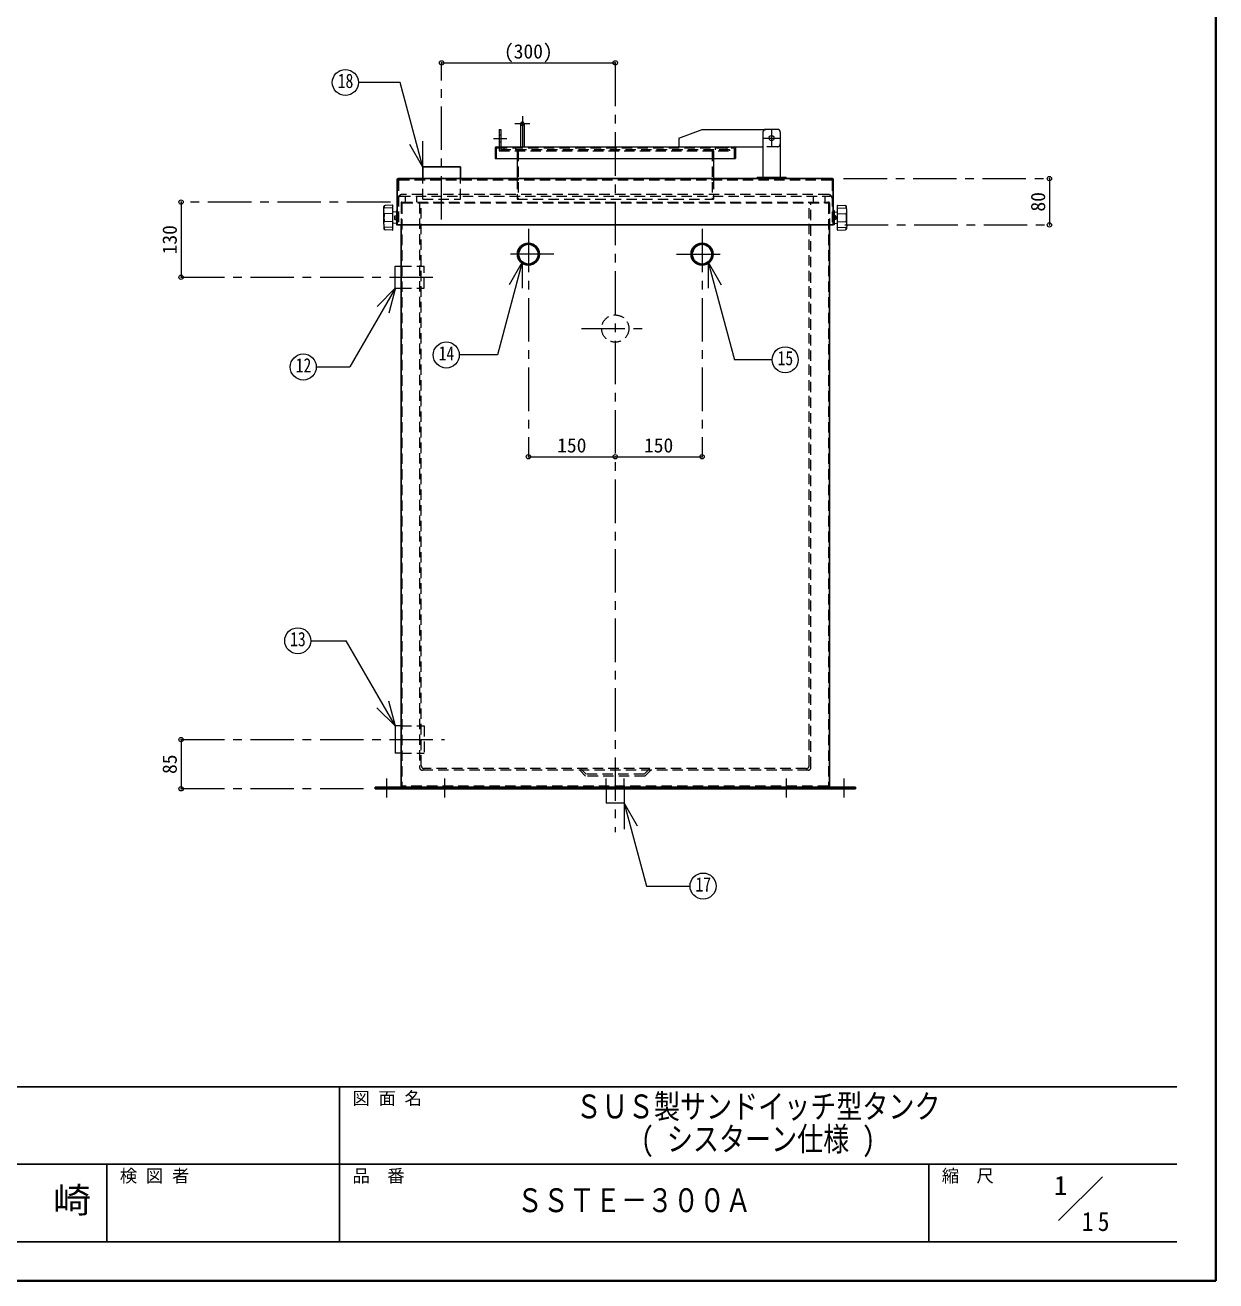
# Model space of a CAD drawing. Units: millimetres at full size, sheet at 1:15. Extents: x -3184 to 2891, y -2037 to 2178.
# Drawn here: x 834 to 2891, y -2037 to 132 of the extents above; entities that cross this region are included whole.
import ezdxf
from ezdxf.enums import TextEntityAlignment as Align

# ---------------------------------------------------------------- set-up
doc = ezdxf.new("R2010")
doc.units = ezdxf.units.MM
doc.header["$LTSCALE"] = 15
doc.header["$PDMODE"] = 32
doc.header["$PDSIZE"] = 7.5
doc.linetypes.add('CHAIN1', pattern=[8, 5, -1, 1, -1])
doc.linetypes.add('DASHED1', pattern=[1.8, 1.2, -0.6])
doc.layers.add('0-0', color=7, linetype='Continuous', lineweight=18)
doc.styles.add('ＭＳ ゴシック', font='')
doc.styles.get('ＭＳ ゴシック').set_extended_font_data('MS Gothic')

msp = doc.modelspace()

# ---------------------------------------------------------------- linework, layer by layer
at = {"layer": '0-0', "color": 1, "lineweight": 40}
for q in [(2890.8, 2177.87), (-3184.2, -2037.13)]:
    msp.add_line((2890.8, -2037.13), q, dxfattribs=at)
at = {"layer": '0-0', "color": 4, "lineweight": 9}
for p, q in [((1553.3, 66.87), (1853.3, 66.87)), ((1963.3, -63.13), (2003.3, -48.13)), ((1963.3, -63.13), (1963.3, -78.13)), ((2003.3, -48.13), (2113.3, -48.13)), ((2058.8, -78.13), (2108.3, -78.13)), ((1683.8, -98.13), (1683.8, -133.13)), ((2022.8, -98.13), (2022.8, -133.13)), ((2603.3, -133.13), (2603.3, -213.13)), ((1103.3, -173.63), (1103.3, -303.63)), ((1703.3, -613.63), (1853.3, -613.63)), ((1853.3, -613.63), (2003.3, -613.63)), ((1103.3, -1102.13), (1103.3, -1187.13))]:
    msp.add_line(p, q, dxfattribs=at)
at = {"layer": '0-0', "color": 4, "linetype": 'CHAIN1', "lineweight": 9}
for p, q in [((1553.3, -203.63), (1553.3, 66.87)), ((1853.3, 66.87), (1853.3, -1262.13)), ((1679.8, -38.13), (1705.8, -38.13)), ((1692.8, -25.13), (1692.8, -78.13)), ((1665.8, -64.13), (1642.8, -64.13)), ((2109.8, -63.13), (2136.8, -63.13)), ((2123.3, -49.63), (2123.3, -76.63)), ((2247.8, -133.13), (2603.3, -133.13)), ((1464.8, -173.63), (1103.3, -173.63)), ((2249.8, -213.13), (2603.3, -213.13)), ((1703.3, -219.63), (1703.3, -613.63)), ((2003.3, -219.63), (2003.3, -613.63)), ((1747.3, -263.63), (1659.3, -263.63)), ((1959.3, -263.63), (2047.3, -263.63)), ((1103.3, -303.63), (1548.3, -303.63)), ((1794.8, -392.13), (1911.8, -392.13)), ((1103.3, -1102.13), (1558.3, -1102.13)), ((1458.3, -1169.13), (1458.3, -1202.13)), ((1558.3, -1169.13), (1558.3, -1202.13)), ((2148.3, -1169.13), (2148.3, -1202.13)), ((2248.3, -1169.13), (2248.3, -1202.13)), ((1418.3, -1187.13), (1103.3, -1187.13))]:
    msp.add_line(p, q, dxfattribs=at)
at = {"layer": '0-0'}
for p, q in [((1481.97, 32.89), (1409.59, 32.89)), ((1521.1, -113.16), (1481.97, 32.89)), ((1689.8, -38.13), (1689.8, -78.13)), ((1695.8, -38.13), (1695.8, -78.13)), ((1652.8, -48.13), (1652.8, -78.13)), ((2108.3, -53.13), (2108.3, -131.13)), ((2133.3, -48.13), (2113.3, -48.13)), ((2138.3, -53.13), (2138.3, -131.13)), ((1521.1, -113.16), (1498.6, -74.19)), ((1521.1, -113.16), (1521.1, -68.16)), ((1645.8, -80.13), (1645.8, -98.13)), ((1647.8, -78.13), (2058.8, -78.13)), ((2060.8, -80.13), (2060.8, -98.13)), ((1645.8, -98.13), (2060.8, -98.13)), ((1453.3, -211.87), (1453.3, -189.39)), ((1453.31, -188.87), (1453.7, -181.48)), ((1469.3, -183.7), (1454.75, -184.18)), ((1469.3, -193.78), (1454.75, -193.29)), ((1468.78, -179.17), (1455.63, -179.59)), ((1469.3, -221.59), (1469.3, -179.67)), ((1474.84, -191.09), (1469.3, -190.63)), ((1475.3, -188.13), (1476.8, -188.13)), ((1475.3, -188.13), (1475.3, -213.13)), ((2231.3, -188.13), (2229.8, -188.13)), ((2231.76, -191.09), (2237.3, -190.63)), ((2237.3, -221.59), (2237.3, -179.67)), ((2237.3, -183.7), (2251.85, -184.18)), ((2237.3, -193.78), (2251.85, -193.29)), ((2237.81, -179.17), (2250.96, -179.59)), ((2253.28, -188.87), (2252.89, -181.48)), ((2253.3, -211.87), (2253.3, -189.39)), ((1453.31, -212.39), (1453.7, -219.78)), ((1469.3, -207.48), (1454.75, -207.97)), ((1474.84, -210.17), (1469.3, -210.63)), ((1472.05, -198.28), (1472.05, -202.98)), ((1472.67, -197.63), (1475.3, -197.63)), ((1472.67, -200.63), (1475.3, -200.63)), ((1472.67, -203.63), (1475.3, -203.63)), ((1475.3, -213.13), (1476.8, -213.13)), ((2233.92, -197.63), (2231.3, -197.63)), ((2233.92, -200.63), (2231.3, -200.63)), ((2233.92, -203.63), (2231.3, -203.63)), ((2231.76, -210.17), (2237.3, -210.63)), ((2234.55, -198.28), (2234.55, -202.98)), ((2237.3, -207.48), (2251.85, -207.97)), ((2253.28, -212.39), (2252.89, -219.78)), ((1469.3, -217.56), (1454.75, -217.08)), ((1468.78, -222.09), (1455.63, -221.67)), ((2237.3, -217.56), (2251.85, -217.08)), ((2237.81, -222.09), (2250.96, -221.67)), ((1692.74, -277.38), (1649.76, -437.78)), ((1692.74, -277.38), (1670.24, -316.35)), ((1692.74, -277.38), (1692.74, -322.38)), ((2013.86, -277.38), (2013.86, -322.38)), ((2013.86, -277.38), (2036.36, -316.35)), ((2013.86, -277.38), (2059.05, -446.03)), ((1473.83, -321.97), (1395, -458.52)), ((1473.83, -321.97), (1442.01, -353.79)), ((1473.83, -321.97), (1462.19, -365.44)), ((1473.3, -322.63), (1483.3, -322.63)), ((1649.76, -437.78), (1583.97, -437.78)), ((2124.37, -446.03), (2059.05, -446.03)), ((1336.92, -458.52), (1395, -458.52)), ((1327.33, -931.45), (1388.29, -931.45)), ((1473.56, -1079.14), (1388.29, -931.45)), ((1473.56, -1079.14), (1461.92, -1035.67)), ((1473.56, -1079.14), (1441.74, -1047.32)), ((1473.3, -1078.63), (1473.3, -1125.63)), ((1483.3, -1078.63), (1473.3, -1078.63)), ((1483.3, -1125.63), (1473.3, -1125.63)), ((1837.8, -1187.13), (1837.8, -1212.13)), ((1868.8, -1187.13), (1868.8, -1212.13)), ((1868.8, -1212.13), (1837.8, -1212.13)), ((1868.69, -1211.95), (1891.19, -1250.92)), ((1868.69, -1211.95), (1868.69, -1256.95)), ((2618.97, -1932.89), (2694.73, -1857.13))]:
    msp.add_line(p, q, dxfattribs=at)
at = {"layer": '0-0', "color": 4, "linetype": 'DASHED1', "lineweight": 9}
for p, q in [((1655.8, -58.13), (1652.8, -58.13)), ((1647.8, -81.13), (1647.8, -98.13)), ((1648.8, -80.13), (2057.8, -80.13)), ((1649.55, -78.13), (1649.55, -80.13)), ((1655.8, -70.13), (1652.8, -70.13)), ((1652.8, -78.13), (1652.8, -85.13)), ((1652.8, -85.13), (2050.8, -85.13)), ((1655.8, -78.13), (1655.8, -85.13)), ((2050.8, -83.13), (1655.8, -83.13)), ((1659.05, -78.13), (1659.05, -80.13)), ((1660.8, -80.13), (1660.8, -83.13)), ((1680.8, -80.13), (1680.8, -83.13)), ((1683.8, -86.13), (1683.8, -98.13)), ((1685.8, -85.13), (1685.8, -168.63)), ((2020.8, -85.13), (2020.8, -168.63)), ((2022.8, -86.13), (2022.8, -98.13)), ((2025.8, -80.13), (2025.8, -83.13)), ((2045.8, -80.13), (2045.8, -83.13)), ((2047.55, -78.13), (2047.55, -80.13)), ((2050.8, -83.13), (2050.8, -85.13)), ((2057.05, -78.13), (2057.05, -80.13)), ((2058.8, -81.13), (2058.8, -98.13)), ((2133.3, -78.13), (2108.3, -78.13)), ((1683.8, -133.13), (1683.8, -168.63)), ((2022.8, -133.13), (2022.8, -168.63)), ((1510.8, -173.63), (1510.8, -163.63)), ((1683.8, -168.63), (2022.8, -168.63)), ((2195.8, -173.63), (2195.8, -163.63)), ((1483.3, -284.63), (1523.3, -284.63)), ((1523.3, -322.63), (1523.3, -284.63)), ((1483.3, -322.63), (1523.3, -322.63)), ((1483.3, -1078.63), (1523.3, -1078.63)), ((1523.3, -1078.63), (1523.3, -1125.63)), ((1483.3, -1125.63), (1523.3, -1125.63)), ((1792.06, -1155.13), (1802.06, -1165.13)), ((1793.3, -1152.13), (1803.3, -1162.13)), ((1903.3, -1162.13), (1803.3, -1162.13)), ((1837.8, -1187.13), (1837.8, -1162.13)), ((1868.8, -1187.13), (1868.8, -1162.13)), ((1913.3, -1152.13), (1903.3, -1162.13)), ((1451.3, -1184.13), (1451.3, -1187.13)), ((1465.3, -1184.13), (1465.3, -1187.13)), ((2241.3, -1184.13), (2241.3, -1187.13)), ((2255.3, -1184.13), (2255.3, -1187.13))]:
    msp.add_line(p, q, dxfattribs=at)
at = {"layer": '0-0', "color": 5, "lineweight": 25}
for p, q in [((1520.8, -112.63), (1585.8, -112.63)), ((1520.8, -133.13), (1520.8, -112.63)), ((1585.8, -133.13), (1585.8, -112.63)), ((1476.8, -135.13), (1476.8, -213.13)), ((1478.8, -133.13), (2227.8, -133.13)), ((2148.3, -131.13), (2098.3, -131.13)), ((2098.3, -131.13), (2098.3, -133.13)), ((2148.3, -131.13), (2148.3, -133.13)), ((2229.8, -135.13), (2229.8, -213.13)), ((1476.8, -213.13), (2229.8, -213.13)), ((1483.3, -213.13), (1483.3, -1182.63)), ((2223.3, -1182.63), (2223.3, -213.13)), ((1438.3, -1184.13), (1438.3, -1187.13)), ((2268.3, -1184.13), (1438.3, -1184.13)), ((2268.3, -1187.13), (1438.3, -1187.13)), ((2268.3, -1184.13), (2268.3, -1187.13))]:
    msp.add_line(p, q, dxfattribs=at)
at = {"layer": '0-0', "linetype": 'DASHED1'}
for p, q in [((1478.8, -136.13), (1478.8, -213.13)), ((1479.8, -135.13), (2226.8, -135.13)), ((1520.8, -168.63), (1520.8, -133.13)), ((2227.8, -136.13), (2227.8, -213.13)), ((1481.8, -163.63), (2224.8, -163.63)), ((2221.8, -160.63), (1484.8, -160.63)), ((1490.8, -173.63), (1490.8, -163.63)), ((2215.8, -173.63), (2215.8, -163.63)), ((1483.3, -175.13), (1483.3, -213.13)), ((1484.8, -173.63), (2221.8, -173.63)), ((1484.8, -175.88), (1484.8, -1181.88)), ((1485.55, -175.13), (2221.05, -175.13)), ((1515.3, -175.13), (1515.3, -1150.13)), ((1518.3, -1147.13), (1518.3, -173.63)), ((2188.3, -1147.13), (2188.3, -173.63)), ((2191.3, -1150.13), (2191.3, -175.13)), ((2221.8, -175.88), (2221.8, -1181.88)), ((2223.3, -175.13), (2223.3, -213.13)), ((2186.3, -1155.13), (1520.3, -1155.13)), ((2183.3, -1152.13), (1523.3, -1152.13)), ((2221.05, -1182.63), (1485.55, -1182.63)), ((1503.3, -1182.63), (1503.3, -1184.13)), ((1551.3, -1184.13), (1551.3, -1187.13)), ((1565.3, -1184.13), (1565.3, -1187.13)), ((2141.3, -1184.13), (2141.3, -1187.13)), ((2155.3, -1184.13), (2155.3, -1187.13)), ((2203.3, -1182.63), (2203.3, -1184.13))]:
    msp.add_line(p, q, dxfattribs=at)
at = {"layer": '0-0', "color": 6, "lineweight": 25}
for p, q in [((-3116.7, -1701.77), (2823.3, -1701.77)), ((1376.87, -1969.63), (1376.87, -1701.77)), ((2823.3, -1835.7), (-230.27, -1835.7)), ((975.08, -1969.63), (975.08, -1835.7)), ((2394.73, -1969.63), (2394.73, -1835.7)), ((2823.3, -1969.63), (-3116.7, -1969.63))]:
    msp.add_line(p, q, dxfattribs=at)
at = {"layer": '0-0'}
for points in [[(1652.8, -48.13), (1655.8, -48.13), (1655.8, -78.13)], [(2231.3, -188.13), (2231.3, -213.13), (2229.8, -213.13)], [(1473.3, -322.63), (1473.3, -284.63), (1483.3, -284.63)], [(1868.69, -1211.95), (1907.06, -1355.15), (1982.51, -1355.15)]]:
    msp.add_lwpolyline(points, dxfattribs=at)
at = {"layer": '0-0', "linetype": 'DASHED1'}
msp.add_lwpolyline([(1520.8, -168.63), (1585.8, -168.63), (1585.8, -133.13)], dxfattribs=at)
at = {"layer": '0-0', "color": 4, "linetype": 'DASHED1', "lineweight": 9}
msp.add_lwpolyline([(1914.54, -1155.13), (1904.54, -1165.13), (1802.06, -1165.13)], dxfattribs=at)
at = {"layer": '0-0'}
for centre, radius in [((1387.09, 32.89), 22.5), ((2123.3, -63.13), 4.5), ((1561.47, -437.78), 22.5), ((2146.87, -446.03), 22.5), ((1314.42, -458.52), 22.5), ((1304.83, -931.45), 22.5), ((2005.01, -1355.15), 22.5)]:
    msp.add_circle(centre, radius, dxfattribs=at)
at = {"layer": '0-0', "color": 5, "lineweight": 25}
for centre, radius in [((1703.3, -263.63), 19), ((1703.3, -263.63), 17), ((2003.3, -263.63), 19), ((2003.3, -263.63), 17)]:
    msp.add_circle(centre, radius, dxfattribs=at)
at = {"layer": '0-0', "color": 4, "linetype": 'DASHED1', "lineweight": 9}
msp.add_circle((1853.3, -392.13), 23.5, dxfattribs=at)
at = {"layer": '0-0'}
for centre, radius, start, end in [((1692.8, -38.13), 3, 0, 180), ((2113.3, -53.13), 5, 90, 180), ((2133.3, -53.13), 5, 0, 90), ((1647.8, -80.13), 2, 90, 180), ((2058.8, -80.13), 2, 0, 90), ((1463.3, -189.39), 10, 176.98087, 180), ((1455.7, -181.59), 2, 91.84585, 176.98087), ((1508.13, -200.63), 54.34, 172.70127, 187.29873), ((1454.73, -193.79), 0.5, 88.09085, 172.70127), ((1456.37, -181.13), 2.07, 141.26695, 176.97243), ((1464.26, -181.21), 9.96, 178.90936, 197.37998), ((1468.8, -179.67), 0.5, 0, 91.84585), ((1474.8, -191.59), 0.5, 0, 85.23636), ((2231.8, -191.59), 0.5, 94.76364, 180), ((2237.8, -179.67), 0.5, 88.15415, 180), ((2250.9, -181.59), 2, 3.01913, 88.15415), ((2242.34, -181.21), 9.96, 342.62002, 1.09064), ((2251.86, -193.79), 0.5, 7.29873, 91.90915), ((2250.23, -181.13), 2.07, 3.02757, 38.73305), ((2198.46, -200.63), 54.34, 352.70127, 7.29873), ((2243.3, -189.39), 10, 0, 3.01913), ((1463.3, -211.87), 10, 180, 183.01913), ((1454.73, -207.47), 0.5, 187.29873, 271.90915), ((1474.15, -199.13), 2.11, 134.62454, 225.37546), ((1473.61, -199.16), 1.79, 121.62812, 150.75937), ((1474.15, -202.13), 2.11, 134.62454, 225.37546), ((1473.61, -202.1), 1.79, 209.24063, 238.37188), ((1474.8, -209.67), 0.5, 274.76364, 0), ((2231.8, -209.67), 0.5, 180, 265.23636), ((2232.98, -199.16), 1.79, 29.24063, 58.37188), ((2232.44, -199.13), 2.11, 314.62454, 45.37546), ((2232.44, -202.13), 2.11, 314.62454, 45.37546), ((2232.98, -202.1), 1.79, 301.62812, 330.75937), ((2251.86, -207.47), 0.5, 268.09085, 352.70127), ((2243.3, -211.87), 10, 356.98087, 0), ((1455.7, -219.67), 2, 183.01913, 268.15415), ((1464.26, -220.05), 9.96, 162.62002, 181.09064), ((1456.37, -220.13), 2.07, 183.02757, 218.73305), ((1468.8, -221.59), 0.5, 268.15415, 0), ((2237.8, -221.59), 0.5, 180, 271.84585), ((2250.9, -219.67), 2, 271.84585, 356.98087), ((2242.34, -220.05), 9.96, 358.90936, 17.37998), ((2250.23, -220.13), 2.07, 321.26695, 356.97243)]:
    msp.add_arc(centre, radius, start, end, dxfattribs=at)
at = {"layer": '0-0', "color": 4, "linetype": 'DASHED1', "lineweight": 9}
for centre, radius, start, end in [((1692.8, -38.13), 3, 180, 0), ((1648.8, -81.13), 1, 90, 180), ((1682.8, -86.13), 1, 0, 90), ((1683.8, -85.13), 2, 0, 90), ((2022.8, -85.13), 2, 90, 180), ((2023.8, -86.13), 1, 90, 180), ((2057.8, -81.13), 1, 0, 90), ((2133.3, -73.13), 5, 270, 0)]:
    msp.add_arc(centre, radius, start, end, dxfattribs=at)
at = {"layer": '0-0', "color": 5, "lineweight": 25}
for centre, radius, start, end in [((1478.8, -135.13), 2, 90, 180), ((2227.8, -135.13), 2, 0, 90), ((1484.8, -1182.63), 1.5, 180, 270), ((2221.8, -1182.63), 1.5, 270, 0)]:
    msp.add_arc(centre, radius, start, end, dxfattribs=at)
at = {"layer": '0-0', "linetype": 'DASHED1'}
for centre, radius, start, end in [((1479.8, -136.13), 1, 90, 180), ((2226.8, -136.13), 1, 0, 90), ((1484.8, -166.63), 6, 90, 180), ((1481.8, -166.63), 3, 90, 180), ((2221.8, -166.63), 6, 0, 90), ((2224.8, -166.63), 3, 0, 90), ((1484.8, -175.13), 1.5, 90, 180), ((1485.55, -175.88), 0.75, 90, 180), ((2221.05, -175.88), 0.75, 0, 90), ((2221.8, -175.13), 1.5, 0, 90), ((1523.3, -1147.13), 5, 180, 270), ((2183.3, -1147.13), 5, 270, 0), ((1520.3, -1150.13), 5, 180, 270), ((2186.3, -1150.13), 5, 270, 0), ((1485.55, -1181.88), 0.75, 180, 270), ((2221.05, -1181.88), 0.75, 270, 0)]:
    msp.add_arc(centre, radius, start, end, dxfattribs=at)
at = {"layer": '0-0', "color": 1}
for p in [(1553.3, 66.87), (1853.3, 66.87), (2603.3, -133.13), (1103.3, -173.63), (2603.3, -213.13), (1103.3, -303.63), (1703.3, -613.63), (1853.3, -613.63), (2003.3, -613.63), (1103.3, -1102.13), (1103.3, -1187.13)]:
    msp.add_point(p, dxfattribs=at)

# ---------------------------------------------------------------- texts
at = {"layer": '0-0', "style": 'ＭＳ ゴシック'}
for s, height, p in [('(300)', 24.74, (1661.11, 66.87)), ('150', 24.74, (1752.99, -613.63)), ('150', 24.74, (1902.99, -613.63)), ('図 面 名', 21.99, (1399.37, -1739.27)), ('検 図 者', 21.99, (997.58, -1873.2)), ('品\u3000番', 21.99, (1399.37, -1873.2)), ('縮\u3000尺', 21.99, (2417.23, -1873.2)), ('1', 32.99, (2611.35, -1898.42))]:
    msp.add_text(s, height=height, dxfattribs=at).set_placement(p, align=Align.BOTTOM_LEFT)
for s, height, width, p in [('18', 24.74, 0.8, (1373.97, 16.01)), ('14', 24.74, 0.8, (1548.35, -454.66)), ('15', 24.74, 0.8, (2133.74, -462.91)), ('12', 24.74, 0.8, (1301.3, -475.39)), ('13', 24.74, 0.8, (1291.7, -948.32)), ('17', 24.74, 0.8, (1991.88, -1372.02)), ('ＳＵＳ製サンドイッチ型タンク', 41.24, 0.8, (1785.08, -1768.74)), ('( シスターン仕様 )', 41.24, 0.8, (1897.58, -1824.99)), ('千\u3000崎', 43.99, 1.1, (750.08, -1932.67)), ('ＳＳＴＥ－３００Ａ', 41.24, 0.8, (1683.3, -1930.79))]:
    msp.add_text(s, height=height, dxfattribs=dict(at, width=width)).set_placement(p, align=Align.BOTTOM_LEFT)
for s, p in [('80', (2603.3, -190.01)), ('130', (1103.3, -263.94)), ('85', (1103.3, -1161.51))]:
    msp.add_text(s, height=24.74, rotation=90, dxfattribs=at).set_placement(p, align=Align.BOTTOM_LEFT)
at = {"layer": '0-0', "insert": (2659.3, -1951.48), "char_height": 32.99, "attachment_point": 7, "style": 'ＭＳ ゴシック'}
msp.add_mtext('\\T1.36;\\W0.9;15', dxfattribs=at)

doc.saveas('drawing.dxf')
